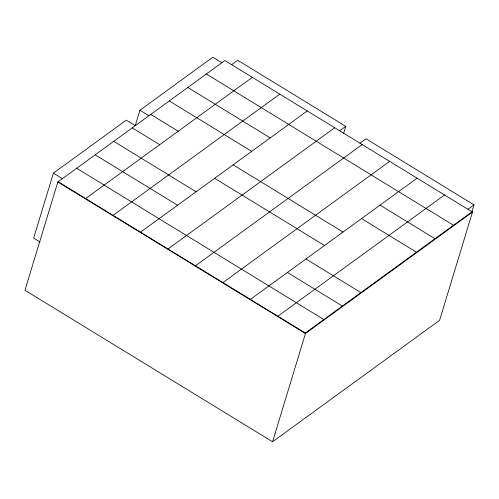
<?xml version="1.0" encoding="UTF-8"?>
<svg xmlns="http://www.w3.org/2000/svg" width="499" height="499" viewBox="0 0 499 499"><rect width="100%" height="100%" fill="white"/><g stroke="black" fill="none" stroke-linecap="round" stroke-linejoin="round"><path stroke-width="0.75" d="M135.285 125.667L126.278 120.159L53.393 173.147L33.658 238.11L40.088 242.046M57.847 181.973L24.95 290.237L272.56 441.771L439.582 320.333L472.478 212.063L224.868 60.529L57.847 181.973L305.457 333.507L472.478 212.063M135.235 125.723L139.945 110.223L212.83 57.229L221.83 62.737M343.499 133.751L345.745 126.372L237.692 60.248L231.623 64.664M272.56 441.771L305.457 333.507M471.805 212.275L474.05 204.889L366.004 138.766L359.929 143.182M85.61 198.558L252.332 77.339M113.073 215.362L279.796 94.143M140.537 232.172L307.253 110.946M167.995 248.976L334.717 127.756M339.669 130.788L345.745 126.372M195.458 265.78L362.18 144.56M222.922 282.59L389.644 161.37M250.386 299.394L417.102 178.174M277.843 316.204L444.565 194.978M467.975 209.306L474.05 204.889M305.001 333.226L472.029 211.788M206.343 74.002L453.504 225.255M187.817 87.468L270.209 137.886M380.057 205.114L434.978 238.728M169.292 100.935L251.683 151.353M361.532 218.581L416.453 252.195M150.773 114.408L178.23 131.212M233.158 164.826L343.006 232.047M139.945 110.223L148.952 115.731M132.247 127.875L159.711 144.679M214.632 178.293L324.481 245.52M113.722 141.342L196.107 191.766M305.956 258.987L360.883 292.601M95.197 154.815L177.582 205.232M287.43 272.46L342.358 306.068M76.671 168.282L323.832 319.541M53.393 173.147L62.4 178.661M58.146 181.748L305.307 333.008"/></g></svg>
